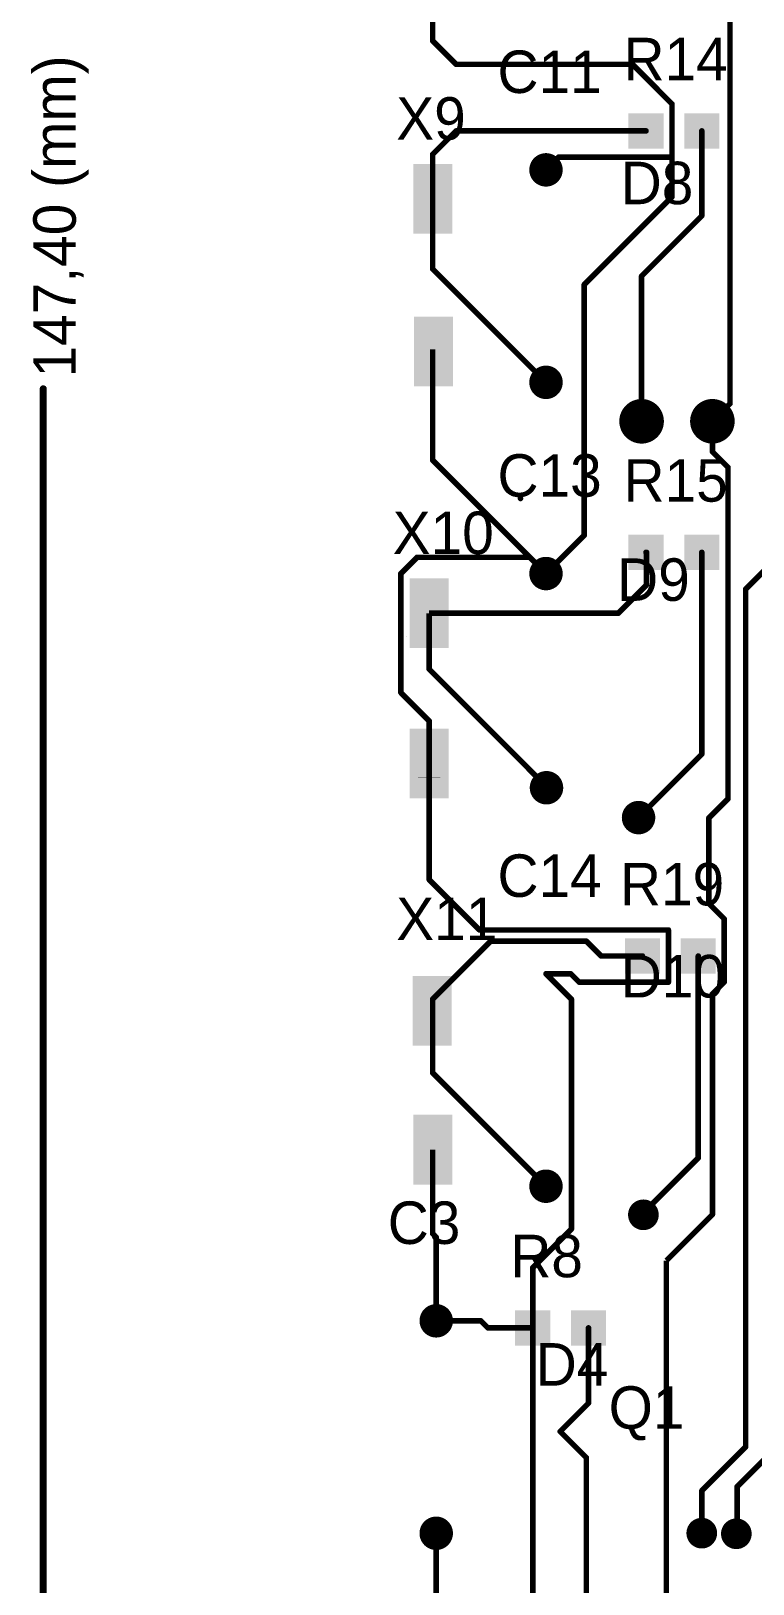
# Model space of a CAD drawing. Header units: millimetres. Extents: x 40 to 3761, y -469 to 920.
# Drawn here: x 40.2 to 66.1, y 99.9 to 155.6 of the extents above; entities that cross this region are included whole.
import ezdxf

# ---------------------------------------------------------------- set-up
doc = ezdxf.new("R2010")
doc.units = ezdxf.units.MM
for name, color, linetype in [('BottomLayer', 5, 'Continuous'), ('Mechanical1', 6, 'Continuous'), ('Mechanical4', 56, 'Continuous'), ('TopLayer', 1, 'Continuous'), ('TopOverlay', 2, 'Continuous'), ('TopPaste', 8, 'Continuous')]:
    doc.layers.add(name, color=color, linetype=linetype)

msp = doc.modelspace()

# ---------------------------------------------------------------- linework, layer by layer
at = {"layer": 'BottomLayer', "const_width": 0.1}
for points in [[(57.71, 138.836, 1), (57.81, 138.836, 1)], [(57.71, 138.836, 1), (57.81, 138.836, 1)], [(58.624, 136.144, 1), (58.724, 136.144, 1)], [(58.624, 114.173, 1), (58.724, 114.173, 1)], [(54.687, 101.727, 1), (54.787, 101.727, 1)]]:
    msp.add_lwpolyline(points, format="xyb", close=True, dxfattribs=at)
at = {"layer": 'Mechanical1', "const_width": 0.254}
msp.add_lwpolyline([(40.64, 77.5), (40.64, 142.77)], dxfattribs=at)
at = {"layer": 'Mechanical1', "const_width": 0.127}
msp.add_lwpolyline([(40.577, 142.77, 1), (40.703, 142.77, 1)], format="xyb", close=True, dxfattribs=at)
at = {"layer": 'Mechanical4', "const_width": 0.005}
for points in [[(55.93, 134.728, 1), (55.935, 134.728, 1)], [(55.93, 134.728, 1), (55.935, 134.728, 1)], [(53.681, 133.878, 1), (53.686, 133.878, 1)], [(53.681, 133.878, 1), (53.686, 133.878, 1)], [(53.681, 133.878, 1), (53.686, 133.878, 1)], [(53.681, 133.878, 1), (53.686, 133.878, 1)], [(54.081, 128.828, 1), (54.086, 128.828, 1)], [(54.081, 128.828, 1), (54.086, 128.828, 1)], [(54.88, 128.828, 1), (54.885, 128.828, 1)], [(54.88, 128.828, 1), (54.885, 128.828, 1)], [(54.608, 118.27, 1), (54.612, 118.27, 1)], [(54.608, 118.27, 1), (54.612, 118.27, 1)]]:
    msp.add_lwpolyline(points, format="xyb", close=True, dxfattribs=at)
at = {"layer": 'Mechanical4', "const_width": 0.01}
for points in [[(54.083, 128.478), (54.083, 129.282)], [(54.083, 128.478), (54.083, 129.282)], [(54.883, 128.468), (54.883, 129.282)], [(54.883, 128.468), (54.883, 129.282)], [(54.083, 128.828), (54.883, 128.828)], [(54.083, 128.828), (54.883, 128.828)]]:
    msp.add_lwpolyline(points, dxfattribs=at)
at = {"layer": 'TopLayer', "const_width": 0.2}
for points in [[(54.61, 155.245), (54.61, 156.87)], [(65.273, 142.235), (65.273, 156.342)], [(54.61, 155.245), (55.448, 154.407)], [(55.448, 154.407), (61.773, 154.407)], [(61.773, 154.407), (63.195, 152.984)], [(63.195, 151.079), (63.195, 152.984)], [(54.61, 151.181), (55.448, 152.019)], [(55.448, 152.019), (62.262, 152.019)], [(64.262, 148.971), (64.262, 152.019)], [(54.61, 149.587), (54.61, 151.181)], [(58.674, 150.622), (59.131, 151.079)], [(59.131, 151.079), (63.195, 151.079)], [(63.195, 149.657), (63.195, 151.079)], [(54.61, 147.066), (54.61, 149.587)], [(60.046, 146.507), (63.195, 149.657)], [(62.103, 146.812), (64.262, 148.971)], [(54.61, 147.066), (58.674, 143.002)], [(60.046, 137.516), (60.046, 146.507)], [(62.103, 141.605), (62.103, 146.812)], [(54.61, 140.208), (54.61, 144.187)], [(64.643, 141.605), (65.273, 142.235)], [(64.643, 140.513), (64.643, 141.605)], [(64.643, 140.513), (65.202, 139.954)], [(54.61, 140.208), (58.09, 136.728)], [(65.202, 128.067), (65.202, 139.954)], [(65.837, 135.585), (68.885, 138.633)], [(58.674, 136.144), (60.046, 137.516)], [(62.262, 136.906), (62.281, 136.906)], [(62.281, 135.738), (62.281, 136.906)], [(64.262, 129.667), (64.262, 136.906)], [(53.467, 136.144), (54.051, 136.728)], [(54.051, 136.728), (58.09, 136.728)], [(58.09, 136.728), (58.674, 136.144)], [(53.467, 131.877), (53.467, 136.144)], [(61.265, 134.722), (62.281, 135.738)], [(65.837, 104.826), (65.837, 135.585)], [(54.483, 134.722), (61.265, 134.722)], [(54.483, 132.715), (54.483, 134.722)], [(54.483, 132.715), (58.674, 128.524)], [(53.467, 131.877), (54.483, 130.861)], [(54.483, 129.328), (54.483, 130.861)], [(61.976, 127.381), (64.262, 129.667)], [(54.483, 125.171), (54.483, 129.328)], [(64.516, 127.381), (65.202, 128.067)], [(64.516, 124.312), (64.516, 127.381)], [(54.483, 125.171), (56.291, 123.363)], [(64.516, 124.312), (65.065, 123.763)], [(65.065, 121.493), (65.065, 123.763)], [(56.291, 123.363), (63.065, 123.363)], [(63.065, 121.488), (63.065, 123.363)], [(54.61, 120.885), (56.686, 122.961)], [(56.686, 122.961), (60.122, 122.961)], [(60.122, 122.961), (60.655, 122.428)], [(60.655, 122.428), (62.135, 122.428)], [(64.135, 115.189), (64.135, 122.428)], [(58.674, 121.793), (59.588, 120.879)], [(58.674, 121.793), (59.563, 121.793)], [(59.563, 121.793), (59.868, 121.488)], [(59.868, 121.488), (63.065, 121.488)], [(64.643, 121.071), (65.065, 121.493)], [(54.61, 118.237), (54.61, 120.885)], [(59.588, 112.642), (59.588, 120.879)], [(64.643, 113.157), (64.643, 121.071)], [(54.61, 118.237), (58.674, 114.173)], [(54.61, 112.471), (54.61, 115.485)], [(62.103, 113.157), (64.135, 115.189)], [(62.992, 111.506), (64.643, 113.157)], [(54.61, 112.471), (54.737, 112.344)], [(58.198, 111.252), (59.588, 112.642)], [(54.737, 109.347), (54.737, 112.344)], [(62.992, 101.846), (62.992, 111.506)], [(58.198, 109.093), (58.198, 111.252)], [(65.532, 103.403), (72.803, 110.674)], [(54.737, 109.347), (56.337, 109.347)], [(56.337, 109.347), (56.591, 109.093)], [(56.591, 109.093), (58.198, 109.093)], [(58.198, 99.061), (58.198, 109.093)], [(60.198, 106.393), (60.198, 109.093)], [(59.182, 105.377), (60.198, 106.393)], [(59.182, 105.377), (60.122, 104.437)], [(64.262, 103.251), (65.837, 104.826)], [(60.122, 95.301), (60.122, 104.437)], [(64.262, 101.846), (64.262, 103.251)], [(65.532, 101.846), (65.532, 103.403)], [(62.992, 92.202), (62.992, 101.846)], [(54.737, 98.349), (54.737, 101.727)]]:
    msp.add_lwpolyline(points, dxfattribs=at)
at = {"layer": 'TopLayer'}
for points, const_width in [([(54.56, 155.245, 1), (54.66, 155.245, 1)], 0.1), ([(54.56, 155.245, 1), (54.66, 155.245, 1)], 0.1), ([(55.398, 154.407, 1), (55.498, 154.407, 1)], 0.1), ([(55.398, 154.407, 1), (55.498, 154.407, 1)], 0.1), ([(61.723, 154.407, 1), (61.823, 154.407, 1)], 0.1), ([(61.723, 154.407, 1), (61.823, 154.407, 1)], 0.1), ([(63.145, 152.984, 1), (63.245, 152.984, 1)], 0.1), ([(63.145, 152.984, 1), (63.245, 152.984, 1)], 0.1), ([(55.398, 152.019, 1), (55.498, 152.019, 1)], 0.1), ([(55.398, 152.019, 1), (55.498, 152.019, 1)], 0.1), ([(62.212, 152.019, 1), (62.312, 152.019, 1)], 0.1), ([(64.212, 152.019, 1), (64.312, 152.019, 1)], 0.1), ([(54.56, 151.181, 1), (54.66, 151.181, 1)], 0.1), ([(54.56, 151.181, 1), (54.66, 151.181, 1)], 0.1), ([(58.374, 150.622, 1), (58.974, 150.622, 1)], 0.6), ([(59.081, 151.079, 1), (59.181, 151.079, 1)], 0.1), ([(59.081, 151.079, 1), (59.181, 151.079, 1)], 0.1), ([(63.145, 151.079, 1), (63.245, 151.079, 1)], 0.1), ([(63.145, 151.079, 1), (63.245, 151.079, 1)], 0.1), ([(63.145, 151.079, 1), (63.245, 151.079, 1)], 0.1), ([(58.624, 150.622, 1), (58.724, 150.622, 1)], 0.1), ([(63.145, 149.657, 1), (63.245, 149.657, 1)], 0.1), ([(63.145, 149.657, 1), (63.245, 149.657, 1)], 0.1), ([(64.212, 148.971, 1), (64.312, 148.971, 1)], 0.1), ([(64.212, 148.971, 1), (64.312, 148.971, 1)], 0.1), ([(54.56, 147.066, 1), (54.66, 147.066, 1)], 0.1), ([(54.56, 147.066, 1), (54.66, 147.066, 1)], 0.1), ([(59.996, 146.507, 1), (60.096, 146.507, 1)], 0.1), ([(59.996, 146.507, 1), (60.096, 146.507, 1)], 0.1), ([(62.053, 146.812, 1), (62.153, 146.812, 1)], 0.1), ([(62.053, 146.812, 1), (62.153, 146.812, 1)], 0.1), ([(58.374, 143.002, 1), (58.974, 143.002, 1)], 0.6), ([(58.624, 143.002, 1), (58.724, 143.002, 1)], 0.1), ([(61.703, 141.605, 1), (62.503, 141.605, 1)], 0.8), ([(64.243, 141.605, 1), (65.043, 141.605, 1)], 0.8), ([(65.223, 142.235, 1), (65.323, 142.235, 1)], 0.1), ([(65.223, 142.235, 1), (65.323, 142.235, 1)], 0.1), ([(62.053, 141.605, 1), (62.153, 141.605, 1)], 0.1), ([(64.593, 141.605, 1), (64.693, 141.605, 1)], 0.1), ([(64.593, 141.605, 1), (64.693, 141.605, 1)], 0.1), ([(64.593, 140.513, 1), (64.693, 140.513, 1)], 0.1), ([(64.593, 140.513, 1), (64.693, 140.513, 1)], 0.1), ([(54.56, 140.208, 1), (54.66, 140.208, 1)], 0.1), ([(54.56, 140.208, 1), (54.66, 140.208, 1)], 0.1), ([(65.152, 139.954, 1), (65.252, 139.954, 1)], 0.1), ([(65.152, 139.954, 1), (65.252, 139.954, 1)], 0.1), ([(59.996, 137.516, 1), (60.096, 137.516, 1)], 0.1), ([(59.996, 137.516, 1), (60.096, 137.516, 1)], 0.1), ([(62.212, 136.906, 1), (62.312, 136.906, 1)], 0.1), ([(62.231, 136.906, 1), (62.331, 136.906, 1)], 0.1), ([(62.231, 136.906, 1), (62.331, 136.906, 1)], 0.1), ([(64.212, 136.906, 1), (64.312, 136.906, 1)], 0.1), ([(54.001, 136.728, 1), (54.101, 136.728, 1)], 0.1), ([(54.001, 136.728, 1), (54.101, 136.728, 1)], 0.1), ([(58.04, 136.728, 1), (58.14, 136.728, 1)], 0.1), ([(58.04, 136.728, 1), (58.14, 136.728, 1)], 0.1), ([(58.04, 136.728, 1), (58.14, 136.728, 1)], 0.1), ([(58.374, 136.144, 1), (58.974, 136.144, 1)], 0.6), ([(53.417, 136.144, 1), (53.517, 136.144, 1)], 0.1), ([(53.417, 136.144, 1), (53.517, 136.144, 1)], 0.1), ([(58.624, 136.144, 1), (58.724, 136.144, 1)], 0.1), ([(58.624, 136.144, 1), (58.724, 136.144, 1)], 0.1), ([(62.231, 135.738, 1), (62.331, 135.738, 1)], 0.1), ([(62.231, 135.738, 1), (62.331, 135.738, 1)], 0.1), ([(65.787, 135.585, 1), (65.887, 135.585, 1)], 0.1), ([(65.787, 135.585, 1), (65.887, 135.585, 1)], 0.1), ([(61.215, 134.722, 1), (61.315, 134.722, 1)], 0.1), ([(61.215, 134.722, 1), (61.315, 134.722, 1)], 0.1), ([(54.433, 132.715, 1), (54.533, 132.715, 1)], 0.1), ([(54.433, 132.715, 1), (54.533, 132.715, 1)], 0.1), ([(53.417, 131.877, 1), (53.517, 131.877, 1)], 0.1), ([(53.417, 131.877, 1), (53.517, 131.877, 1)], 0.1), ([(54.433, 130.861, 1), (54.533, 130.861, 1)], 0.1), ([(54.433, 130.861, 1), (54.533, 130.861, 1)], 0.1), ([(64.212, 129.667, 1), (64.312, 129.667, 1)], 0.1), ([(64.212, 129.667, 1), (64.312, 129.667, 1)], 0.1), ([(58.392, 128.464, 1), (58.992, 128.464, 1)], 0.6), ([(58.624, 128.524, 1), (58.724, 128.524, 1)], 0.1), ([(65.152, 128.067, 1), (65.252, 128.067, 1)], 0.1), ([(65.152, 128.067, 1), (65.252, 128.067, 1)], 0.1), ([(61.694, 127.392, 1), (62.294, 127.392, 1)], 0.6), ([(61.926, 127.381, 1), (62.026, 127.381, 1)], 0.1), ([(64.466, 127.381, 1), (64.566, 127.381, 1)], 0.1), ([(64.466, 127.381, 1), (64.566, 127.381, 1)], 0.1), ([(54.433, 125.171, 1), (54.533, 125.171, 1)], 0.1), ([(54.433, 125.171, 1), (54.533, 125.171, 1)], 0.1), ([(64.466, 124.312, 1), (64.566, 124.312, 1)], 0.1), ([(64.466, 124.312, 1), (64.566, 124.312, 1)], 0.1), ([(65.015, 123.763, 1), (65.115, 123.763, 1)], 0.1), ([(65.015, 123.763, 1), (65.115, 123.763, 1)], 0.1), ([(56.241, 123.363, 1), (56.341, 123.363, 1)], 0.1), ([(56.241, 123.363, 1), (56.341, 123.363, 1)], 0.1), ([(63.015, 123.363, 1), (63.115, 123.363, 1)], 0.1), ([(63.015, 123.363, 1), (63.115, 123.363, 1)], 0.1), ([(56.636, 122.961, 1), (56.736, 122.961, 1)], 0.1), ([(56.636, 122.961, 1), (56.736, 122.961, 1)], 0.1), ([(60.072, 122.961, 1), (60.172, 122.961, 1)], 0.1), ([(60.072, 122.961, 1), (60.172, 122.961, 1)], 0.1), ([(60.605, 122.428, 1), (60.705, 122.428, 1)], 0.1), ([(60.605, 122.428, 1), (60.705, 122.428, 1)], 0.1), ([(62.085, 122.428, 1), (62.185, 122.428, 1)], 0.1), ([(64.085, 122.428, 1), (64.185, 122.428, 1)], 0.1), ([(58.624, 121.793, 1), (58.724, 121.793, 1)], 0.1), ([(58.624, 121.793, 1), (58.724, 121.793, 1)], 0.1), ([(59.513, 121.793, 1), (59.613, 121.793, 1)], 0.1), ([(59.513, 121.793, 1), (59.613, 121.793, 1)], 0.1), ([(59.818, 121.488, 1), (59.918, 121.488, 1)], 0.1), ([(59.818, 121.488, 1), (59.918, 121.488, 1)], 0.1), ([(63.015, 121.488, 1), (63.115, 121.488, 1)], 0.1), ([(63.015, 121.488, 1), (63.115, 121.488, 1)], 0.1), ([(65.015, 121.493, 1), (65.115, 121.493, 1)], 0.1), ([(65.015, 121.493, 1), (65.115, 121.493, 1)], 0.1), ([(54.562, 120.883, 1), (54.662, 120.883, 1)], 0.1), ([(54.66, 120.985, 1), (54.76, 120.985, 1)], 0.1), ([(59.538, 120.879, 1), (59.638, 120.879, 1)], 0.1), ([(59.538, 120.879, 1), (59.638, 120.879, 1)], 0.1), ([(64.593, 121.071, 1), (64.693, 121.071, 1)], 0.1), ([(64.593, 121.071, 1), (64.693, 121.071, 1)], 0.1), ([(54.56, 118.237, 1), (54.66, 118.237, 1)], 0.1), ([(54.56, 118.237, 1), (54.66, 118.237, 1)], 0.1), ([(64.085, 115.189, 1), (64.185, 115.189, 1)], 0.1), ([(64.085, 115.189, 1), (64.185, 115.189, 1)], 0.1), ([(58.374, 114.173, 1), (58.974, 114.173, 1)], 0.6), ([(58.624, 114.173, 1), (58.724, 114.173, 1)], 0.1), ([(61.893, 113.148, 1), (62.443, 113.148, 1)], 0.55), ([(62.053, 113.157, 1), (62.153, 113.157, 1)], 0.1), ([(64.593, 113.157, 1), (64.693, 113.157, 1)], 0.1), ([(64.593, 113.157, 1), (64.693, 113.157, 1)], 0.1), ([(54.56, 112.471, 1), (54.66, 112.471, 1)], 0.1), ([(54.56, 112.471, 1), (54.66, 112.471, 1)], 0.1), ([(59.538, 112.642, 1), (59.638, 112.642, 1)], 0.1), ([(59.538, 112.642, 1), (59.638, 112.642, 1)], 0.1), ([(54.687, 112.344, 1), (54.787, 112.344, 1)], 0.1), ([(54.687, 112.344, 1), (54.787, 112.344, 1)], 0.1), ([(58.148, 111.252, 1), (58.248, 111.252, 1)], 0.1), ([(58.148, 111.252, 1), (58.248, 111.252, 1)], 0.1), ([(54.437, 109.347, 1), (55.037, 109.347, 1)], 0.6), ([(54.687, 109.347, 1), (54.787, 109.347, 1)], 0.1), ([(54.687, 109.347, 1), (54.787, 109.347, 1)], 0.1), ([(56.287, 109.347, 1), (56.387, 109.347, 1)], 0.1), ([(56.287, 109.347, 1), (56.387, 109.347, 1)], 0.1), ([(56.541, 109.093, 1), (56.641, 109.093, 1)], 0.1), ([(56.541, 109.093, 1), (56.641, 109.093, 1)], 0.1), ([(58.148, 109.093, 1), (58.248, 109.093, 1)], 0.1), ([(58.148, 109.093, 1), (58.248, 109.093, 1)], 0.1), ([(58.148, 109.093, 1), (58.248, 109.093, 1)], 0.1), ([(60.148, 109.093, 1), (60.248, 109.093, 1)], 0.1), ([(60.148, 106.393, 1), (60.248, 106.393, 1)], 0.1), ([(60.148, 106.393, 1), (60.248, 106.393, 1)], 0.1), ([(59.132, 105.377, 1), (59.232, 105.377, 1)], 0.1), ([(59.132, 105.377, 1), (59.232, 105.377, 1)], 0.1), ([(65.787, 104.826, 1), (65.887, 104.826, 1)], 0.1), ([(65.787, 104.826, 1), (65.887, 104.826, 1)], 0.1), ([(60.072, 104.437, 1), (60.172, 104.437, 1)], 0.1), ([(60.072, 104.437, 1), (60.172, 104.437, 1)], 0.1), ([(64.212, 103.251, 1), (64.312, 103.251, 1)], 0.1), ([(64.212, 103.251, 1), (64.312, 103.251, 1)], 0.1), ([(65.482, 103.403, 1), (65.582, 103.403, 1)], 0.1), ([(65.482, 103.403, 1), (65.582, 103.403, 1)], 0.1), ([(54.437, 101.727, 1), (55.037, 101.727, 1)], 0.6), ([(62.942, 101.846, 1), (63.042, 101.846, 1)], 0.1), ([(62.942, 101.846, 1), (63.042, 101.846, 1)], 0.1), ([(63.987, 101.732, 1), (64.537, 101.732, 1)], 0.55), ([(64.212, 101.846, 1), (64.312, 101.846, 1)], 0.1), ([(65.227, 101.71, 1), (65.777, 101.71, 1)], 0.55), ([(65.482, 101.846, 1), (65.582, 101.846, 1)], 0.1), ([(54.687, 101.727, 1), (54.787, 101.727, 1)], 0.1)]:
    msp.add_lwpolyline(points, format="xyb", close=True, dxfattribs=dict(at, const_width=const_width))
for points in [[(61.632, 151.384), (62.892, 151.384), (61.632, 152.654), (62.892, 152.654)], [(63.632, 151.384), (64.892, 151.384), (63.632, 152.654), (64.892, 152.654)], [(55.31, 148.337), (55.31, 150.837), (53.91, 148.337), (53.91, 150.837)], [(55.341, 142.861), (55.341, 145.361), (53.941, 142.861), (53.941, 145.361)], [(61.632, 136.271), (62.892, 136.271), (61.632, 137.541), (62.892, 137.541)], [(63.632, 136.271), (64.892, 136.271), (63.632, 137.541), (64.892, 137.541)], [(55.183, 133.478), (55.183, 135.978), (53.783, 133.478), (53.783, 135.978)], [(55.183, 128.078), (55.183, 130.578), (53.783, 128.078), (53.783, 130.578)], [(61.505, 121.793), (62.765, 121.793), (61.505, 123.063), (62.765, 123.063)], [(63.505, 121.793), (64.765, 121.793), (63.505, 123.063), (64.765, 123.063)], [(55.29, 119.215), (55.29, 121.715), (53.89, 119.215), (53.89, 121.715)], [(55.31, 114.235), (55.31, 116.735), (53.91, 114.235), (53.91, 116.735)], [(57.568, 108.458), (58.828, 108.458), (57.568, 109.728), (58.828, 109.728)], [(59.568, 108.458), (60.828, 108.458), (59.568, 109.728), (60.828, 109.728)]]:
    msp.add_solid(points, dxfattribs=at)
at = {"layer": 'TopPaste'}
for points in [[(61.632, 151.384), (62.892, 151.384), (61.632, 152.654), (62.892, 152.654)], [(63.632, 151.384), (64.892, 151.384), (63.632, 152.654), (64.892, 152.654)], [(55.31, 148.337), (55.31, 150.837), (53.91, 148.337), (53.91, 150.837)], [(61.632, 136.271), (62.892, 136.271), (61.632, 137.541), (62.892, 137.541)], [(63.632, 136.271), (64.892, 136.271), (63.632, 137.541), (64.892, 137.541)], [(55.183, 133.478), (55.183, 135.978), (53.783, 133.478), (53.783, 135.978)], [(55.183, 128.078), (55.183, 130.578), (53.783, 128.078), (53.783, 130.578)], [(61.505, 121.793), (62.765, 121.793), (61.505, 123.063), (62.765, 123.063)], [(63.505, 121.793), (64.765, 121.793), (63.505, 123.063), (64.765, 123.063)], [(55.31, 114.235), (55.31, 116.735), (53.91, 114.235), (53.91, 116.735)], [(57.568, 108.458), (58.828, 108.458), (57.568, 109.728), (58.828, 109.728)], [(59.568, 108.458), (60.828, 108.458), (59.568, 109.728), (60.828, 109.728)]]:
    msp.add_solid(points, dxfattribs=at)

# ---------------------------------------------------------------- texts
at = {"layer": 'Mechanical1'}
msp.add_text('147,40 (mm)', height=1.524, rotation=90, dxfattribs=at).set_placement((41.808, 143.176))
at = {"layer": 'TopOverlay'}
for s, p in [('C11', (56.934, 153.378)), ('R14', (61.455, 153.835)), ('X9', (53.302, 151.702)), ('D8', (61.354, 149.39)), ('C13', (56.934, 138.9)), ('R15', (61.455, 138.722)), ('X10', (53.175, 136.843)), ('D9', (61.227, 135.166)), ('C14', (56.934, 124.549)), ('R19', (61.328, 124.244)), ('X11', (53.302, 122.999)), ('D10', (61.354, 120.942)), ('C3', (52.997, 112.103)), ('R8', (57.391, 110.909)), ('D4', (58.306, 107.023)), ('Q1', (60.922, 105.474))]:
    msp.add_text(s, height=1.524, dxfattribs=at).set_placement(p)

doc.saveas('drawing.dxf')
